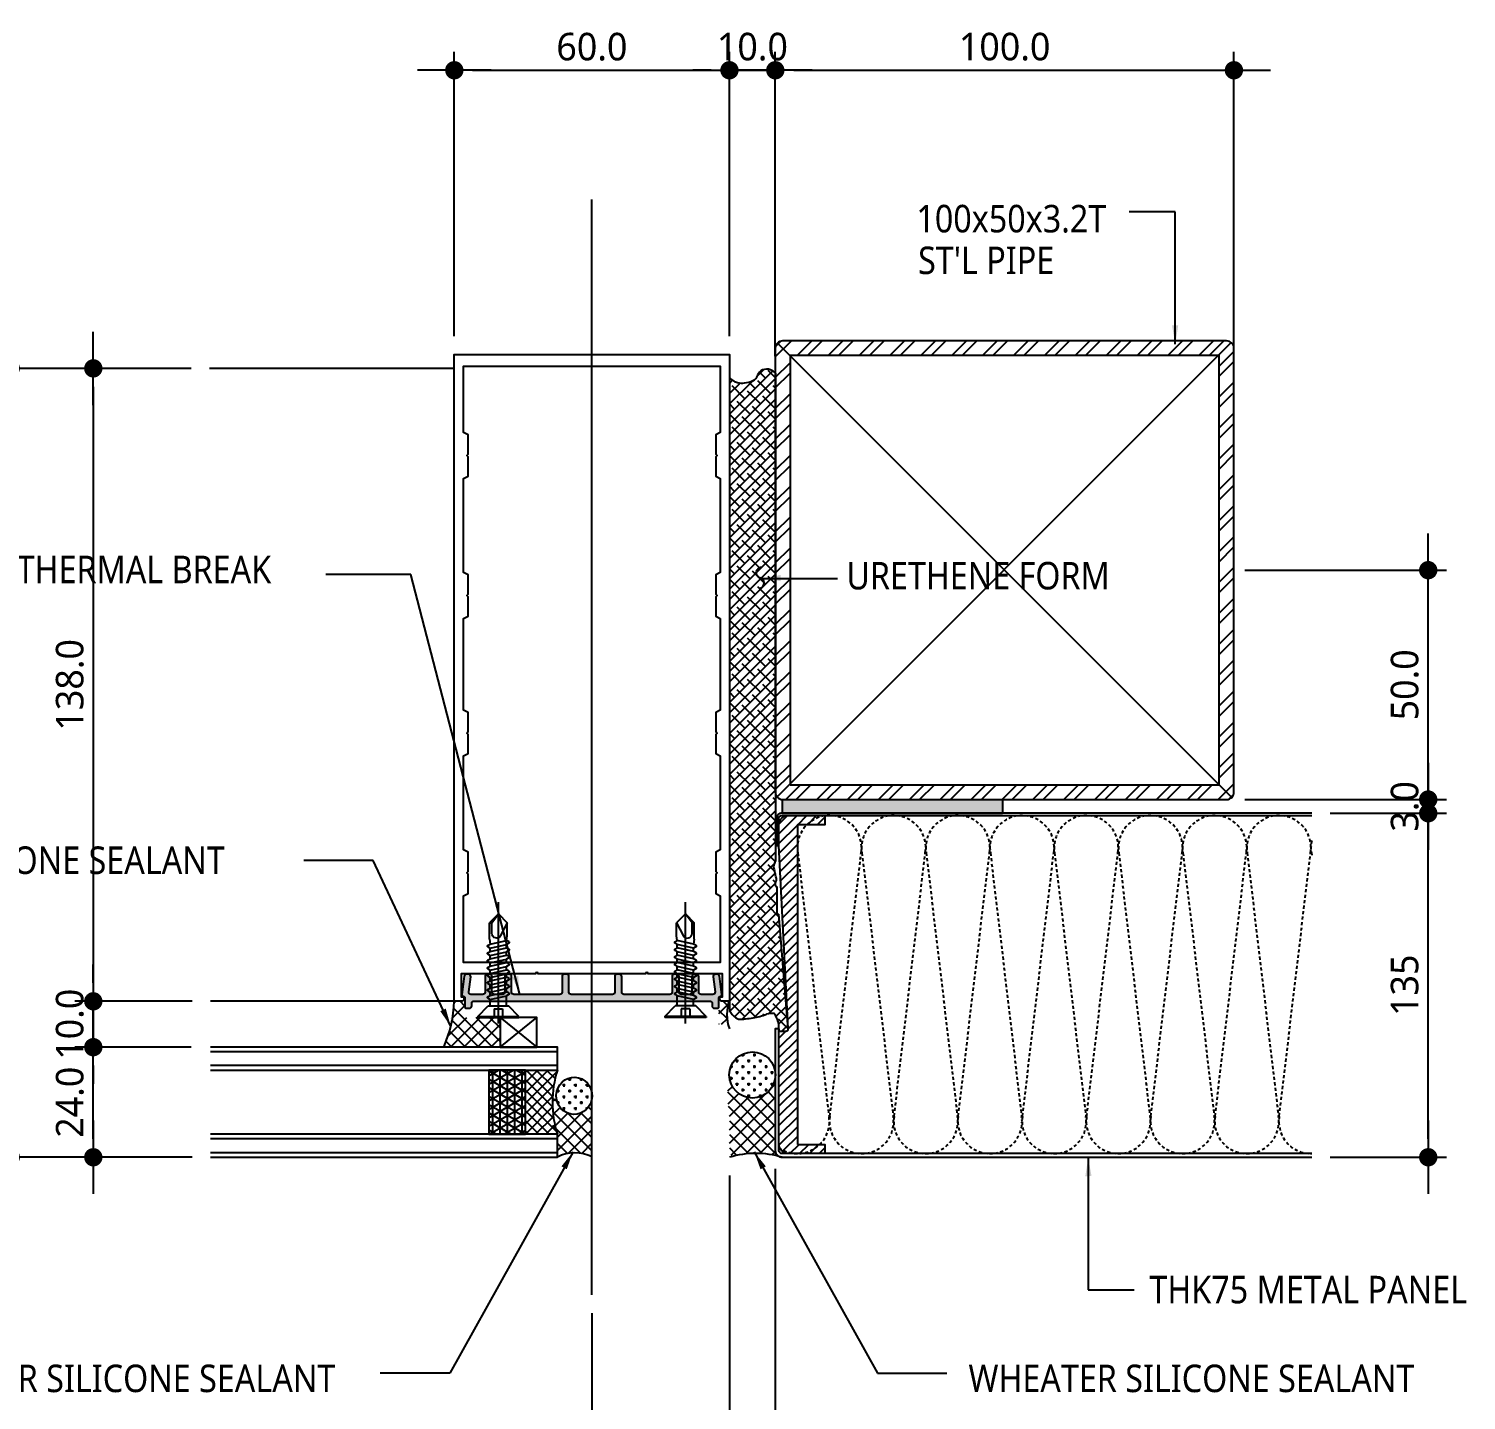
# Model space of a CAD drawing. Extents: x 93 to 3288, y 42 to 1146.
# Drawn here: x 1962.5 to 2275.9, y 243.8 to 542.8 of the extents above; entities that cross this region are included whole.
import ezdxf

# ---------------------------------------------------------------- set-up
doc = ezdxf.new("R2010")
doc.units = 0
doc.header["$LTSCALE"] = 200
doc.header["$MEASUREMENT"] = 0
doc.header["$PDMODE"] = 3
doc.header["$PDSIZE"] = -1
for name, pattern in [('CEN-GAUN', [32.2, 30, -1, 0.2, -1]), ('CENTER2', [1.125, 0.75, -0.125, 0.125, -0.125]), ('DASHED', [0.3, 0.17, -0.13]), ('HID', [2.3, 1.5, -0.8])]:
    doc.linetypes.add(name, pattern=pattern)
doc.layers.get('0').update_dxf_attribs({"linetype": 'CONTINUOUS'})
doc.layers.get('Defpoints').update_dxf_attribs({"color": 137, "linetype": 'CONTINUOUS'})
for name, color, linetype in [('2', 2, 'CONTINUOUS'), ('2_GASKET', 210, 'CONTINUOUS'), ('A-CEN', 1, 'CONTINUOUS'), ('A-HAT', 1, 'CONTINUOUS'), ('A-INTERIOR', 8, 'CONTINUOUS'), ('A-SEC', 2, 'CONTINUOUS'), ('A-WIN', 6, 'CONTINUOUS'), ('Backup', 1, 'CONTINUOUS'), ('CEN', 1, 'CEN-GAUN'), ('DIM', 7, 'CONTINUOUS'), ('ELE', 60, 'CONTINUOUS'), ('GASKET', 5, 'CONTINUOUS'), ('Glass', 4, 'CONTINUOUS'), ('HAT', 8, 'CONTINUOUS'), ('hatch', 252, 'CONTINUOUS'), ('MOLD', 41, 'CONTINUOUS'), ('PA', 6, 'CONTINUOUS'), ('PANEL-6', 6, 'CONTINUOUS'), ('SEALANT', 1, 'CONTINUOUS'), ('steel', 7, 'CONTINUOUS'), ('TXT', 3, 'CONTINUOUS'), ('WALL', 2, 'CONTINUOUS')]:
    doc.layers.add(name, color=color, linetype=linetype)
doc.layers.add('Ebene 1', color=7, linetype='CONTINUOUS', lineweight=0)
doc.styles.add('맑은고딕', font='malgun.ttf')
doc.styles.add('중앙알텍', font='malgun.ttf', dxfattribs={"width": 0.9})
doc.styles.add('창원경상대병원', font='malgun.ttf')
doc.dimstyles.new('DIM1', dxfattribs={"dimtxt": 3, "dimasz": 3, "dimexe": 2, "dimexo": 5, "dimgap": 1, "dimtad": 1, "dimdsep": 46, "dimlunit": 6, "dimtxsty": '창원경상대병원', "dimblk": 'ARCHTICK', "dimcen": -2, "dimclrd": 1, "dimclre": 1, "dimclrt": 3, "dimazin": 0, "dimtfac": 1, "dimtix": 1, "dimtofl": 0, "dimtmove": 2, "dimatfit": 3, "dimfxl": 1, "dimtolj": 1, "dimarcsym": 0})
doc.dimstyles.new('GAUN-4', dxfattribs={"dimscale": 4, "dimtxt": 1.5, "dimasz": 1, "dimexe": 1, "dimexo": 1, "dimgap": 0.5, "dimtad": 1, "dimdec": 1, "dimzin": 1, "dimdsep": 46, "dimlunit": 6, "dimtxsty": '맑은고딕', "dimblk": 'CJDOT', "dimcen": 0.09, "dimdle": 1, "dimclrd": 256, "dimclre": 256, "dimclrt": 3, "dimadec": 0, "dimazin": 0, "dimtfac": 1, "dimtdec": 1, "dimtix": 1, "dimtmove": 2, "dimatfit": 3, "dimfxl": 1, "dimtolj": 1, "dimtzin": 1, "dimarcsym": 0})

# ---------------------------------------------------------------- blocks, each defined once
blk = doc.blocks.new('CJDOT')
blk.add_line((-2, 0), (2, 0))
at = {"const_width": 0.5}
blk.add_lwpolyline([(-0.25, 0, 1), (0.25, 0, 1)], format="xyb", close=True, dxfattribs=at)
blk = doc.blocks.new('*D143')
at = {"layer": 'Defpoints', "color": 0, "transparency": 16777216}
for p in [(2125.28, 298.28), (2115.28, 225.41), (2115.28, 224.13)]:
    blk.add_point(p, dxfattribs=at)
at = {"layer": 'DIM', "lineweight": -2, "transparency": 16777216}
for p, q in [((2125.28, 294.28), (2125.28, 220.13)), ((2111.28, 224.13), (2107.28, 224.13)), ((2125.28, 224.13), (2115.28, 224.13)), ((2129.28, 224.13), (2133.28, 224.13)), ((2115.28, 221.41), (2115.28, 220.13))]:
    blk.add_line(p, q, dxfattribs=at)
at = {"layer": 'DIM', "lineweight": -2, "transparency": 16777216, "xscale": 4, "yscale": 4, "zscale": 4}
blk.add_blockref('CJDOT', (2115.28, 224.13), dxfattribs=at)
at = {"layer": 'DIM', "lineweight": -2, "transparency": 16777216, "xscale": 4, "yscale": 4, "zscale": 4, "rotation": 180}
blk.add_blockref('CJDOT', (2125.28, 224.13), dxfattribs=at)
at = {"layer": 'DIM', "color": 3, "transparency": 16777216, "insert": (2120.28, 229.25), "char_height": 6, "attachment_point": 5, "style": '맑은고딕'}
blk.add_mtext('\\A1;10.0', dxfattribs=at)
blk = doc.blocks.new('*D144')
at = {"layer": 'Defpoints', "color": 0, "transparency": 16777216}
for p in [(2115.28, 296.78), (2085.28, 266.78), (2085.28, 224.13)]:
    blk.add_point(p, dxfattribs=at)
at = {"layer": 'DIM', "lineweight": -2, "transparency": 16777216}
for p, q in [((2115.28, 292.78), (2115.28, 220.13)), ((2085.28, 262.78), (2085.28, 220.13)), ((2111.28, 224.13), (2089.28, 224.13))]:
    blk.add_line(p, q, dxfattribs=at)
at = {"layer": 'DIM', "lineweight": -2, "transparency": 16777216, "xscale": 4, "yscale": 4, "zscale": 4, "rotation": 180}
blk.add_blockref('CJDOT', (2085.28, 224.13), dxfattribs=at)
at = {"layer": 'DIM', "lineweight": -2, "transparency": 16777216, "xscale": 4, "yscale": 4, "zscale": 4}
blk.add_blockref('CJDOT', (2115.28, 224.13), dxfattribs=at)
at = {"layer": 'DIM', "color": 3, "transparency": 16777216, "insert": (2100.28, 229.23), "char_height": 6, "attachment_point": 5, "style": '맑은고딕'}
blk.add_mtext('\\A1;30.0', dxfattribs=at)
blk = doc.blocks.new('*D145')
at = {"layer": 'Defpoints', "color": 0, "transparency": 16777216}
for p in [(2115.28, 533.78), (2055.28, 471.78), (2115.28, 471.78)]:
    blk.add_point(p, dxfattribs=at)
at = {"layer": 'DIM', "lineweight": -2, "transparency": 16777216}
for p, q in [((2055.28, 475.78), (2055.28, 537.78)), ((2115.28, 475.78), (2115.28, 537.78)), ((2059.28, 533.78), (2111.28, 533.78))]:
    blk.add_line(p, q, dxfattribs=at)
at = {"layer": 'DIM', "lineweight": -2, "transparency": 16777216, "xscale": 4, "yscale": 4, "zscale": 4, "rotation": 180}
blk.add_blockref('CJDOT', (2055.28, 533.78), dxfattribs=at)
at = {"layer": 'DIM', "lineweight": -2, "transparency": 16777216, "xscale": 4, "yscale": 4, "zscale": 4}
blk.add_blockref('CJDOT', (2115.28, 533.78), dxfattribs=at)
at = {"layer": 'DIM', "color": 3, "transparency": 16777216, "insert": (2085.28, 538.88), "char_height": 6, "attachment_point": 5, "style": '맑은고딕'}
blk.add_mtext('\\A1;60.0', dxfattribs=at)
blk = doc.blocks.new('*D146')
at = {"layer": 'Defpoints', "color": 0, "transparency": 16777216}
for p in [(2125.28, 533.78), (2115.28, 471.78), (2125.28, 467.48)]:
    blk.add_point(p, dxfattribs=at)
at = {"layer": 'DIM', "lineweight": -2, "transparency": 16777216}
for p, q in [((2115.28, 475.78), (2115.28, 537.78)), ((2125.28, 471.48), (2125.28, 537.78)), ((2111.28, 533.78), (2107.28, 533.78)), ((2115.28, 533.78), (2125.28, 533.78)), ((2129.28, 533.78), (2133.28, 533.78))]:
    blk.add_line(p, q, dxfattribs=at)
at = {"layer": 'DIM', "lineweight": -2, "transparency": 16777216, "xscale": 4, "yscale": 4, "zscale": 4}
blk.add_blockref('CJDOT', (2115.28, 533.78), dxfattribs=at)
at = {"layer": 'DIM', "lineweight": -2, "transparency": 16777216, "xscale": 4, "yscale": 4, "zscale": 4, "rotation": 180}
blk.add_blockref('CJDOT', (2125.28, 533.78), dxfattribs=at)
at = {"layer": 'DIM', "color": 3, "transparency": 16777216, "insert": (2120.28, 538.89), "char_height": 6, "attachment_point": 5, "style": '맑은고딕'}
blk.add_mtext('\\A1;10.0', dxfattribs=at)
blk = doc.blocks.new('*D147')
at = {"layer": 'Defpoints', "color": 0, "transparency": 16777216}
for p in [(2225.28, 533.78), (2125.28, 467.48), (2225.28, 468.18)]:
    blk.add_point(p, dxfattribs=at)
at = {"layer": 'DIM', "lineweight": -2, "transparency": 16777216}
for p, q in [((2125.28, 471.48), (2125.28, 537.78)), ((2225.28, 472.18), (2225.28, 537.78)), ((2129.28, 533.78), (2221.28, 533.78))]:
    blk.add_line(p, q, dxfattribs=at)
at = {"layer": 'DIM', "lineweight": -2, "transparency": 16777216, "xscale": 4, "yscale": 4, "zscale": 4, "rotation": 180}
blk.add_blockref('CJDOT', (2125.28, 533.78), dxfattribs=at)
at = {"layer": 'DIM', "lineweight": -2, "transparency": 16777216, "xscale": 4, "yscale": 4, "zscale": 4}
blk.add_blockref('CJDOT', (2225.28, 533.78), dxfattribs=at)
at = {"layer": 'DIM', "color": 3, "transparency": 16777216, "insert": (2175.28, 538.89), "char_height": 6, "attachment_point": 5, "style": '맑은고딕'}
blk.add_mtext('\\A1;100.0', dxfattribs=at)
blk = doc.blocks.new('*D148')
at = {"layer": 'Defpoints', "color": 0, "transparency": 16777216}
for p in [(2001.89, 468.78), (1958.56, 296.78), (2002.08, 296.78)]:
    blk.add_point(p, dxfattribs=at)
at = {"layer": 'DIM', "lineweight": -2, "transparency": 16777216}
for p, q in [((1997.89, 468.78), (1954.56, 468.78)), ((1958.56, 464.78), (1958.56, 300.78)), ((1998.08, 296.78), (1954.56, 296.78))]:
    blk.add_line(p, q, dxfattribs=at)
at = {"layer": 'DIM', "lineweight": -2, "transparency": 16777216, "xscale": 4, "yscale": 4, "zscale": 4}
for p, rotation in [((1958.56, 468.78), 90), ((1958.56, 296.78), 270)]:
    blk.add_blockref('CJDOT', p, dxfattribs=dict(at, rotation=rotation))
at = {"layer": 'DIM', "color": 3, "transparency": 16777216, "insert": (1953.45, 382.78), "char_height": 6, "attachment_point": 5, "rotation": 90, "style": '맑은고딕'}
blk.add_mtext('\\A1;172.0', dxfattribs=at)
blk = doc.blocks.new('*D149')
at = {"layer": 'Defpoints', "color": 0, "transparency": 16777216}
for p in [(1976.56, 320.78), (2001.87, 320.78), (2002.08, 296.78)]:
    blk.add_point(p, dxfattribs=at)
at = {"layer": 'DIM', "lineweight": -2, "transparency": 16777216}
for p, q in [((1997.87, 320.78), (1972.56, 320.78)), ((1976.56, 300.78), (1976.56, 316.78)), ((1998.08, 296.78), (1972.56, 296.78))]:
    blk.add_line(p, q, dxfattribs=at)
at = {"layer": 'DIM', "lineweight": -2, "transparency": 16777216, "xscale": 4, "yscale": 4, "zscale": 4}
for p, rotation in [((1976.56, 320.78), 90), ((1976.56, 296.78), 270)]:
    blk.add_blockref('CJDOT', p, dxfattribs=dict(at, rotation=rotation))
at = {"layer": 'DIM', "color": 3, "transparency": 16777216, "insert": (1971.46, 308.78), "char_height": 6, "attachment_point": 5, "rotation": 90, "style": '맑은고딕'}
blk.add_mtext('\\A1;24.0', dxfattribs=at)
blk = doc.blocks.new('*D150')
at = {"layer": 'Defpoints', "color": 0, "transparency": 16777216}
for p in [(1976.56, 330.78), (2002.08, 330.78), (2001.87, 320.78)]:
    blk.add_point(p, dxfattribs=at)
at = {"layer": 'DIM', "lineweight": -2, "transparency": 16777216}
for p, q in [((1976.56, 334.78), (1976.56, 338.78)), ((1998.08, 330.78), (1972.56, 330.78)), ((1976.56, 320.78), (1976.56, 330.78)), ((1997.87, 320.78), (1972.56, 320.78)), ((1976.56, 316.78), (1976.56, 312.78))]:
    blk.add_line(p, q, dxfattribs=at)
at = {"layer": 'DIM', "lineweight": -2, "transparency": 16777216, "xscale": 4, "yscale": 4, "zscale": 4}
for p, rotation in [((1976.56, 330.78), 270), ((1976.56, 320.78), 90)]:
    blk.add_blockref('CJDOT', p, dxfattribs=dict(at, rotation=rotation))
at = {"layer": 'DIM', "color": 3, "transparency": 16777216, "insert": (1971.45, 325.78), "char_height": 6, "attachment_point": 5, "rotation": 90, "style": '맑은고딕'}
blk.add_mtext('\\A1;10.0', dxfattribs=at)
blk = doc.blocks.new('*D151')
at = {"layer": 'Defpoints', "color": 0, "transparency": 16777216}
for p in [(2242.25, 371.78), (2267.65, 371.78), (2242.25, 296.78)]:
    blk.add_point(p, dxfattribs=at)
at = {"layer": 'DIM', "lineweight": -2, "transparency": 16777216}
for p, q in [((2246.25, 371.78), (2271.65, 371.78)), ((2267.65, 300.78), (2267.65, 367.78)), ((2246.25, 296.78), (2271.65, 296.78))]:
    blk.add_line(p, q, dxfattribs=at)
at = {"layer": 'DIM', "lineweight": -2, "transparency": 16777216, "xscale": 4, "yscale": 4, "zscale": 4}
for p, rotation in [((2267.65, 371.78), 90), ((2267.65, 296.78), 270)]:
    blk.add_blockref('CJDOT', p, dxfattribs=dict(at, rotation=rotation))
at = {"layer": 'DIM', "color": 3, "transparency": 16777216, "insert": (2262.53, 334.28), "char_height": 6, "attachment_point": 5, "rotation": 90, "style": '맑은고딕'}
blk.add_mtext('\\A1;135', dxfattribs=at)
blk = doc.blocks.new('*D152')
at = {"layer": 'Defpoints', "color": 0, "transparency": 16777216}
for p in [(2223.68, 374.78), (2267.65, 374.78), (2242.25, 371.78)]:
    blk.add_point(p, dxfattribs=at)
at = {"layer": 'DIM', "lineweight": -2, "transparency": 16777216}
for p, q in [((2267.65, 378.78), (2267.65, 382.78)), ((2227.68, 374.78), (2271.65, 374.78)), ((2267.65, 371.78), (2267.65, 374.78)), ((2246.25, 371.78), (2271.65, 371.78)), ((2267.65, 367.78), (2267.65, 363.78))]:
    blk.add_line(p, q, dxfattribs=at)
at = {"layer": 'DIM', "lineweight": -2, "transparency": 16777216, "xscale": 4, "yscale": 4, "zscale": 4}
for p, rotation in [((2267.65, 374.78), 270), ((2267.65, 371.78), 90)]:
    blk.add_blockref('CJDOT', p, dxfattribs=dict(at, rotation=rotation))
at = {"layer": 'DIM', "color": 3, "transparency": 16777216, "insert": (2262.55, 373.28), "char_height": 6, "attachment_point": 5, "rotation": 90, "style": '맑은고딕'}
blk.add_mtext('\\A1;3.0', dxfattribs=at)
blk = doc.blocks.new('*D153')
at = {"layer": 'Defpoints', "color": 0, "transparency": 16777216}
for p in [(2223.68, 424.78), (2267.65, 424.78), (2223.68, 374.78)]:
    blk.add_point(p, dxfattribs=at)
at = {"layer": 'DIM', "lineweight": -2, "transparency": 16777216}
for p, q in [((2227.68, 424.78), (2271.65, 424.78)), ((2267.65, 378.78), (2267.65, 420.78)), ((2227.68, 374.78), (2271.65, 374.78))]:
    blk.add_line(p, q, dxfattribs=at)
at = {"layer": 'DIM', "lineweight": -2, "transparency": 16777216, "xscale": 4, "yscale": 4, "zscale": 4}
for p, rotation in [((2267.65, 424.78), 90), ((2267.65, 374.78), 270)]:
    blk.add_blockref('CJDOT', p, dxfattribs=dict(at, rotation=rotation))
at = {"layer": 'DIM', "color": 3, "transparency": 16777216, "insert": (2262.55, 399.78), "char_height": 6, "attachment_point": 5, "rotation": 90, "style": '맑은고딕'}
blk.add_mtext('\\A1;50.0', dxfattribs=at)
blk = doc.blocks.new('*D157')
at = {"layer": 'Defpoints', "color": 0, "transparency": 16777216}
for p in [(2001.89, 468.78), (1976.56, 330.78), (2002.08, 330.78)]:
    blk.add_point(p, dxfattribs=at)
at = {"layer": 'DIM', "lineweight": -2, "transparency": 16777216}
for p, q in [((1997.89, 468.78), (1972.56, 468.78)), ((1976.56, 464.78), (1976.56, 334.78)), ((1998.08, 330.78), (1972.56, 330.78))]:
    blk.add_line(p, q, dxfattribs=at)
at = {"layer": 'DIM', "lineweight": -2, "transparency": 16777216, "xscale": 4, "yscale": 4, "zscale": 4}
for p, rotation in [((1976.56, 468.78), 90), ((1976.56, 330.78), 270)]:
    blk.add_blockref('CJDOT', p, dxfattribs=dict(at, rotation=rotation))
at = {"layer": 'DIM', "color": 3, "transparency": 16777216, "insert": (1971.45, 399.78), "char_height": 6, "attachment_point": 5, "rotation": 90, "style": '맑은고딕'}
blk.add_mtext('\\A1;138.0', dxfattribs=at)
blk = doc.blocks.new('_ArchTick')
at = {"color": 0, "linetype": 'ByBlock', "const_width": 0.15}
blk.add_lwpolyline([(-0.5, -0.5), (0.5, 0.5)], dxfattribs=at)
blk = doc.blocks.new('A$C592F12D3')
at = {"color": 8}
for p, q in [((0, 25.11), (9, 25.11)), ((0, 24.89), (0, 25.11)), ((9, 24.89), (9, 25.11))]:
    blk.add_line(p, q, dxfattribs=at)
at = {"color": 8, "linetype": 'DASHED'}
for p, q in [((3.56, 23.24), (3.56, 25.11)), ((5.44, 23.24), (5.44, 25.11)), ((3.56, 23.24), (5.44, 23.24))]:
    blk.add_line(p, q, dxfattribs=at)
at = {"color": 8, "linetype": 'Continuous'}
for p, q in [((0, 24.89), (9, 24.89)), ((0, 24.89), (2.25, 22.56)), ((2.25, 22.56), (6.75, 22.56)), ((2.71, 22.56), (2.71, 21.19)), ((6.29, 22.56), (6.29, 20.39)), ((9, 24.89), (6.75, 22.56)), ((2.16, 20.88), (2.71, 21.19)), ((2.16, 20.65), (2.71, 20.34)), ((2.16, 19.28), (2.71, 19.59)), ((2.16, 19.05), (2.71, 18.74)), ((2.71, 21.19), (6.29, 20.39)), ((2.71, 20.34), (6.29, 19.54)), ((2.71, 20.34), (2.71, 19.59)), ((2.71, 19.59), (6.29, 18.79)), ((6.84, 20.08), (6.29, 20.39)), ((6.84, 19.85), (6.29, 19.54)), ((6.29, 19.54), (6.29, 18.79)), ((2.16, 17.68), (2.71, 17.99)), ((2.16, 17.45), (2.71, 17.14)), ((2.16, 16.08), (2.71, 16.39)), ((2.16, 15.85), (2.71, 15.54)), ((2.71, 18.74), (6.29, 17.94)), ((2.71, 18.74), (2.71, 17.99)), ((2.71, 17.99), (6.29, 17.19)), ((2.71, 17.14), (6.29, 16.34)), ((2.71, 17.14), (2.71, 16.39)), ((2.71, 16.39), (6.29, 15.59)), ((6.84, 18.48), (6.29, 18.79)), ((6.84, 18.25), (6.29, 17.94)), ((6.29, 17.94), (6.29, 17.19)), ((6.84, 16.88), (6.29, 17.19)), ((6.84, 16.65), (6.29, 16.34)), ((6.29, 16.34), (6.29, 15.59)), ((2.16, 14.48), (2.71, 14.79)), ((2.16, 14.25), (2.71, 13.94)), ((2.16, 12.88), (2.71, 13.19)), ((2.16, 12.65), (2.71, 12.34)), ((2.71, 15.54), (6.29, 14.74)), ((2.71, 15.54), (2.71, 14.79)), ((2.71, 14.79), (6.29, 13.99)), ((2.71, 13.94), (6.29, 13.14)), ((2.71, 13.94), (2.71, 13.19)), ((2.71, 13.19), (6.29, 12.39)), ((6.84, 15.28), (6.29, 15.59)), ((6.84, 15.05), (6.29, 14.74)), ((6.29, 14.74), (6.29, 13.99)), ((6.84, 13.68), (6.29, 13.99)), ((6.84, 13.45), (6.29, 13.14)), ((6.29, 13.14), (6.29, 12.39)), ((2.16, 11.28), (2.71, 11.59)), ((2.16, 11.05), (2.71, 10.74)), ((2.16, 9.68), (2.71, 9.99)), ((2.16, 9.45), (2.71, 9.14)), ((2.71, 12.34), (6.29, 11.54)), ((2.71, 12.34), (2.71, 11.59)), ((2.71, 11.59), (6.29, 10.79)), ((2.71, 10.74), (6.29, 9.94)), ((2.71, 10.74), (2.71, 9.99)), ((2.71, 9.99), (6.29, 9.19)), ((6.84, 12.08), (6.29, 12.39)), ((6.84, 11.85), (6.29, 11.54)), ((6.29, 11.54), (6.29, 10.79)), ((6.84, 10.48), (6.29, 10.79)), ((6.84, 10.25), (6.29, 9.94)), ((6.29, 9.94), (6.29, 9.19)), ((2.57, 8.05), (2.71, 9.14)), ((2.57, 8.05), (2.57, 4.49)), ((2.71, 9.14), (6.29, 8.34)), ((3.07, 6.81), (3.07, 4.49)), ((6.44, 4.5), (5, 7.27)), ((6.84, 8.88), (6.29, 9.19)), ((6.84, 8.65), (6.29, 8.34)), ((6.29, 8.34), (6.43, 7.32)), ((6.43, 7.32), (6.43, 4.49)), ((4.5, 2.56), (2.57, 4.49)), ((2.57, 4.49), (3.07, 4.49)), ((3.07, 4.49), (4.5, 2.56)), ((4.5, 2.56), (6.43, 4.49))]:
    blk.add_line(p, q, dxfattribs=at)
for centre, radius, start, end in [((2.23, 20.76), 0.13, 120, 240), ((2.23, 19.16), 0.13, 120, 240), ((6.77, 19.96), 0.13, 300, 60), ((2.23, 17.56), 0.13, 120, 240), ((2.23, 15.96), 0.13, 120, 240), ((6.77, 18.36), 0.13, 300, 60), ((6.77, 16.76), 0.13, 300, 60), ((2.23, 14.36), 0.13, 120, 240), ((2.23, 12.76), 0.13, 120, 240), ((6.77, 15.16), 0.13, 300, 60), ((6.77, 13.56), 0.13, 300, 60), ((2.23, 11.16), 0.13, 120, 240), ((2.23, 9.56), 0.13, 120, 240), ((6.77, 11.96), 0.13, 300, 60), ((6.77, 10.36), 0.13, 300, 60), ((4.09, 6.81), 1.02, 27.365, 180), ((6.77, 8.76), 0.13, 300, 60)]:
    blk.add_arc(centre, radius, start, end, dxfattribs=at)
at = {"layer": 'A-CEN', "color": 8}
blk.add_line((4.5, 26.43), (4.5, 0), dxfattribs=at)
blk = doc.blocks.new('sscrewc20')
at = {"color": 8}
blk.add_blockref('A$C592F12D3', (-4.5, -22.56), dxfattribs=at)
blk = doc.blocks.new('*U91')
at = {"layer": 'Glass', "linetype": 'HID', "ltscale": 10}
h = blk.add_hatch(dxfattribs=at)
h.set_pattern_fill('NET3', color=8, scale=0.5, angle=90)
h.set_pattern_definition([(90, (-84.18, 8.0413), (-1.5875, -5e-13), []), (150, (-84.18, 8.0413), (-0.79375, -1.374815), []), (210, (-84.18, 8.0413), (0.79375, -1.374815), [])])
h.paths.add_polyline_path([(-6, 19), (-14, 19), (-14, 5), (-6, 5)])
at = {"layer": 'SEALANT', "ltscale": 0.01}
h = blk.add_hatch(dxfattribs=at)
h.set_pattern_fill('ANSI37', color=256, scale=0.5, angle=90)
h.set_pattern_definition([(135, (-84.18, 8.0413), (-1.122532, -1.122532), []), (225, (-84.18, 8.0413), (1.122532, -1.122532), [])])
h.paths.add_polyline_path([(1, 19), (-6, 19), (-6, 5), (1, 5, -0.15973)])
at = {"layer": 'Glass', "color": 8, "linetype": 'HID', "ltscale": 10}
for p, q in [((1, 23), (-74.69, 23)), ((1, 20), (-74.69, 20)), ((1, 4), (-74.69, 4)), ((1, 1), (-74.69, 1))]:
    blk.add_line(p, q, dxfattribs=at)
at = {"layer": 'Glass'}
for points in [[(-74.69, 19), (1, 19), (1, 24), (-74.69, 24)], [(-74.69, 0), (1, 0), (1, 5), (-74.69, 5)]]:
    blk.add_lwpolyline(points, dxfattribs=at)
at = {"layer": 'Glass', "color": 8, "linetype": 'HID', "ltscale": 10}
blk.add_lwpolyline([(-14, 19), (-14, 5), (-6, 5), (-6, 19)], close=True, dxfattribs=at)
at = {"layer": 'SEALANT', "ltscale": 0.01}
blk.add_arc((22.35, 12), 22.47, 161.8496, 198.1504, dxfattribs=at)

msp = doc.modelspace()

# ---------------------------------------------------------------- hatches: boundary and pattern name
at = {"layer": 'A-HAT'}
h = msp.add_hatch(dxfattribs=at)
h.set_pattern_fill('ANSI37', color=256, scale=0.65625, angle=-450, style=0)
h.set_pattern_definition([(315, (193938.7323, -355057.8906), (1.47332327, 1.47332327), []), (45, (193938.7323, -355057.8906), (-1.47332327, 1.47332327), [])])
edge = h.paths.add_edge_path()
edge.add_line((2057.58, 327.58), (2057.58, 328.68))
edge.add_line((2057.58, 328.68), (2057.58, 330.78))
edge.add_line((2057.58, 330.78), (2056.88, 330.78))
edge.add_line((2056.88, 330.78), (2055.58, 330.78))
edge.add_arc((2055.58, 331.08), 0.3, 225, 270, ccw=False)
edge.add_arc((2025.15, 332.7), 30.27, 336.8133, 356.5304, ccw=False)
edge.add_line((2052.98, 320.78), (2065.28, 320.78))
edge.add_line((2065.28, 320.78), (2065.28, 327.28))
edge.add_line((2065.28, 327.28), (2065.18, 327.28))
edge.add_arc((2064.88, 327.28), 0.3, 0, 180)
edge.add_line((2064.58, 327.28), (2057.88, 327.28))
edge.add_arc((2057.88, 327.58), 0.3, 180, 270, ccw=False)
h = msp.add_hatch(dxfattribs=at)
h.set_pattern_fill('ANSI37', color=256, scale=0.65625, angle=-450, style=0)
h.set_pattern_definition([(315, (3300.7894, 72.1095), (1.4733233, 1.4733233), []), (45, (3300.7894, 72.1095), (-1.4733233, 1.4733233), [])])
h.paths.add_polyline_path([(2112.98, 331.33), (2113.18, 331.33), (2113.18, 331.28, 0.414214), (2113.68, 330.78), (2114.98, 330.78, 0.223714), (2115.21, 330.89, 0.156361), (2115.08, 325.38, 0.236223), (2114.28, 325.78), (2112.98, 325.78)])
h = msp.add_hatch(dxfattribs=at)
h.set_pattern_fill('ANSI37', color=256, scale=0.65625, angle=-540, style=0)
h.set_pattern_definition([(225, (-350212.8135, -191436.027), (1.47332327, -1.47332327), []), (315, (-350212.8135, -191436.027), (1.47332327, 1.47332327), [])])
h.paths.add_polyline_path([(2125.28, 314.22, -0.904837), (2115.28, 314.22), (2115.28, 313.68, -0.198912), (2115.13, 313.33, 0.077035), (2115.23, 306.78), (2115.28, 306.78), (2115.28, 297.19, -0.080374), (2125.72, 297.22, -0.198912), (2125.28, 298.28)])
h = msp.add_hatch(dxfattribs=at)
h.set_pattern_fill('ANSI37', color=256, scale=0.65625, angle=-450, style=0)
h.set_pattern_definition([(315, (3189.4324, 72.1095), (1.4733233, 1.4733233), []), (45, (3189.4324, 72.1095), (-1.4733233, 1.4733233), [])])
edge = h.paths.add_edge_path()
edge.add_line((2085.28, 310.16), (2085.28, 298.88))
edge.add_line((2085.28, 298.88), (2085.28, 296.86))
edge.add_arc((2081.61, 289.8), 7.97, 62.5578, 118.7348)
edge.add_line((2077.78, 296.78), (2077.78, 297.78))
edge.add_line((2077.78, 297.78), (2077.78, 301.78))
edge.add_line((2077.78, 301.78), (2076.78, 302.78))
edge.add_line((2076.78, 302.78), (2076.78, 310.16))
edge.add_line((2076.78, 310.16), (2077.22, 310.16))
edge.add_arc((2081.25, 310.16), 4.03, 180, 360)
at = {"layer": 'Backup'}
h = msp.add_hatch(dxfattribs=at)
h.set_pattern_fill('CROSS', color=1, scale=0.2, angle=90)
h.set_pattern_definition([(90, (-350212.8135, -191436.0271), (-1.27, 1.27), [0.635, -1.905]), (180, (-350212.496, -191435.7096), (-1.27, -1.27), [0.635, -1.905])])
h.paths.add_polyline_path([(2115.28, 315.22), (2115.28, 314.22, 0.904837), (2125.28, 314.22), (2125.28, 315.22, 0.904837)])
h = msp.add_hatch(dxfattribs=at)
h.set_pattern_fill('CROSS', color=1, scale=0.2, angle=180)
h.set_pattern_definition([(180, (193547.2086, -354759.2085), (-1.27, -1.27), [0.635, -1.905]), (270, (193546.8911, -354758.891), (1.27, -1.27), [0.635, -1.905])])
edge = h.paths.add_edge_path()
edge.add_ellipse((2081.42, 310.18), major_axis=(-0.17, -4.05), ratio=0.963413, start_angle=0, end_angle=360)
at = {"layer": 'ELE'}
h = msp.add_hatch(dxfattribs=at)
h.set_pattern_fill('ANSI38', color=8, scale=0.5, style=0)
h.set_pattern_definition([(45, (1273.377, -872.5432), (-1.122532, 1.122532), []), (135, (1273.377, -872.5432), (-3.367596, 1.122532), [3.96875, -2.38125])])
h.paths.add_polyline_path([(2125.33, 467.75, 0.101964), (2124.2, 468.47, 0.196577), (2122.5, 468.43, 0.210842), (2121.43, 467.27, -0.209196), (2120.35, 466.1, -0.072468), (2118.58, 465.61, -0.087186), (2117.04, 465.68, -0.084166), (2116.19, 466.03, -0.064944), (2115.28, 466.78), (2115.28, 328.78, 0.107641), (2116.66, 327.21, 0.180678), (2117.89, 326.86, 0.011746), (2118.8, 326.95, 0.006608), (2120.41, 327.18, 0.05242), (2123.39, 327.96, -0.116992), (2124.77, 328.14, -0.252104), (2125.33, 327.76, -0.075191), (2126.01, 325.75, -0.027826), (2126.07, 325.28, -0.02712), (2126.08, 324.78), (2126.08, 324.28), (2127.58, 324.28, 0.437793), (2128.08, 324.82), (2126.08, 349.78), (2125.58, 349.78), (2125.58, 355.78, -0.110198), (2125.28, 356.19, -0.137423), (2125.23, 356.59, -0.172542), (2125.44, 357, 0.24403), (2125.55, 357.31, 0.021752), (2125.47, 357.78, 0.010243), (2125.23, 358.76, 0.011305), (2125.09, 359.23, -0.010185), (2124.94, 359.75, -0.126588), (2124.93, 360.42, -0.08132), (2125.33, 361.38)])
at = {"layer": 'HAT'}
h = msp.add_hatch(dxfattribs=at)
h.set_pattern_fill('ANSI32', color=8, scale=0.5)
h.set_pattern_definition([(45, (1543.377, -1172.543), (-3.367596, 3.367596), []), (45, (1545.622, -1172.543), (-3.367596, 3.367596), [])])
h.paths.add_polyline_path([(2225.28, 376.38), (2225.28, 463.1), (2222.08, 463.1), (2222.08, 377.98), (2128.48, 377.98), (2128.48, 463.1), (2125.28, 463.1), (2125.28, 376.38, 0.414214), (2126.88, 374.78), (2223.68, 374.78, 0.414214)])
h.paths.add_polyline_path([(2225.28, 473.18, 0.414214), (2223.68, 474.78), (2126.88, 474.78, 0.414214), (2125.28, 473.18), (2125.28, 463.1), (2128.48, 463.1), (2128.48, 471.58), (2222.08, 471.58), (2222.08, 463.1), (2225.28, 463.1)])
h = msp.add_hatch(color=252, dxfattribs=at)
h.dxf.hatch_style = 1
h.paths.add_polyline_path([(2080.28, 336.18), (2080.28, 332.78, 0.414214), (2080.78, 332.28), (2089.78, 332.28, 0.414214), (2090.28, 332.78), (2090.28, 336.18, -0.414214), (2090.78, 336.68), (2091.27, 336.68, -0.418945), (2091.78, 336.18), (2091.78, 332.78, 0.414214), (2092.28, 332.28), (2102.28, 332.28, 0.414214), (2102.78, 332.78), (2102.78, 336.18, -0.414214), (2103.28, 336.68), (2103.77, 336.68, -0.417006), (2104.28, 336.18), (2104.28, 332.78, 0.414214), (2104.78, 332.28), (2106.58, 332.28, 0.414214), (2107.08, 332.78), (2107.08, 336.18, -0.414214), (2107.58, 336.68), (2108.07, 336.68, -0.418945), (2108.58, 336.18), (2108.58, 332.78, 0.414214), (2109.08, 332.28), (2111.64, 332.28, 0.45272), (2112.14, 332.84), (2111.71, 336.11, -0.45272), (2112.21, 336.68), (2112.59, 336.68, -0.396109), (2113.12, 336.24), (2113.63, 332.22, -0.480095), (2113.3, 331.88, 0.440051), (2112.98, 331.58), (2112.98, 329.58, -0.414214), (2112.68, 329.28), (2111.98, 329.28, -0.414214), (2111.48, 329.78), (2111.48, 330.48, 0.414214), (2111.18, 330.78), (2059.38, 330.78, 0.414214), (2059.08, 330.48), (2059.08, 329.78, -0.414214), (2058.58, 329.28), (2058.08, 329.18, 0.086793), (2057.94, 329.29, -0.479811), (2057.58, 329.58), (2057.58, 331.58, 0.414214), (2057.28, 331.88), (2057.23, 331.88, -0.452482), (2056.93, 332.22), (2057.44, 336.24, -0.377837), (2057.93, 336.68), (2058.35, 336.68, -0.454724), (2058.85, 336.11), (2058.42, 332.84, 0.45272), (2058.91, 332.28), (2061.48, 332.28, 0.414214), (2061.98, 332.78), (2061.98, 336.18, -0.414214), (2062.48, 336.68), (2062.97, 336.68, -0.417006), (2063.48, 336.18), (2063.48, 332.78, 0.414214), (2063.98, 332.28), (2065.78, 332.28, 0.414214), (2066.28, 332.78), (2066.28, 336.18, -0.414214), (2066.78, 336.68), (2067.27, 336.68, -0.418945), (2067.78, 336.18), (2067.78, 332.78, 0.414214), (2068.28, 332.28), (2078.28, 332.28, 0.414214), (2078.78, 332.78), (2078.78, 336.18, -0.414214), (2079.28, 336.68), (2079.78, 336.68, -0.415869)])
h = msp.add_hatch(color=252, dxfattribs=at)
h.dxf.hatch_style = 1
h.paths.add_polyline_path([(2080.28, 336.18), (2080.28, 332.78, 0.414214), (2080.78, 332.28), (2089.78, 332.28, 0.414214), (2090.28, 332.78), (2090.28, 336.18, -0.414214), (2090.78, 336.68), (2091.27, 336.68, -0.418945), (2091.78, 336.18), (2091.78, 332.78, 0.414214), (2092.28, 332.28), (2102.28, 332.28, 0.414214), (2102.78, 332.78), (2102.78, 336.18, -0.414214), (2103.28, 336.68), (2103.77, 336.68, -0.417006), (2104.28, 336.18), (2104.28, 332.78, 0.414214), (2104.78, 332.28), (2106.58, 332.28, 0.414214), (2107.08, 332.78), (2107.08, 336.18, -0.414214), (2107.58, 336.68), (2108.07, 336.68, -0.418945), (2108.58, 336.18), (2108.58, 332.78, 0.414214), (2109.08, 332.28), (2111.64, 332.28, 0.45272), (2112.14, 332.84), (2111.71, 336.11, -0.45272), (2112.21, 336.68), (2112.59, 336.68, -0.396109), (2113.12, 336.24), (2113.63, 332.22, -0.480095), (2113.3, 331.88, 0.440051), (2112.98, 331.58), (2112.98, 329.58, -0.414214), (2112.68, 329.28), (2111.98, 329.28, -0.414214), (2111.48, 329.78), (2111.48, 330.48, 0.414214), (2111.18, 330.78), (2059.38, 330.78, 0.414214), (2059.08, 330.48), (2059.08, 329.78, -0.414214), (2058.58, 329.28), (2058.08, 329.18, 0.086793), (2057.94, 329.29, -0.479811), (2057.58, 329.58), (2057.58, 331.58, 0.414214), (2057.28, 331.88), (2057.23, 331.88, -0.452482), (2056.93, 332.22), (2057.44, 336.24, -0.377837), (2057.93, 336.68), (2058.35, 336.68, -0.454724), (2058.85, 336.11), (2058.42, 332.84, 0.45272), (2058.91, 332.28), (2061.48, 332.28, 0.414214), (2061.98, 332.78), (2061.98, 336.18, -0.414214), (2062.48, 336.68), (2062.97, 336.68, -0.417006), (2063.48, 336.18), (2063.48, 332.78, 0.414214), (2063.98, 332.28), (2065.78, 332.28, 0.414214), (2066.28, 332.78), (2066.28, 336.18, -0.414214), (2066.78, 336.68), (2067.27, 336.68, -0.418945), (2067.78, 336.18), (2067.78, 332.78, 0.414214), (2068.28, 332.28), (2078.28, 332.28, 0.414214), (2078.78, 332.78), (2078.78, 336.18, -0.414214), (2079.28, 336.68), (2079.78, 336.68, -0.415869)])
at = {"layer": 'hatch', "linetype": 'Continuous'}
msp.add_hatch(color=253, dxfattribs=at).paths.add_polyline_path([(2174.83, 371.75), (2174.83, 374.78), (2126.88, 374.78), (2126.88, 371.75)])
at = {"layer": 'hatch'}
h = msp.add_hatch(dxfattribs=at)
h.set_pattern_fill('ANSI31', color=256, scale=12.000911, style=0)
h.set_pattern_definition([(225, (2980.4212, 6616.5899), (1.06074073, -1.06074073), [])])
edge = h.paths.add_edge_path()
edge.add_line((2130.08, 299.58), (2136.08, 299.58))
edge.add_line((2136.08, 299.58), (2136.08, 297.57))
edge.add_line((2136.08, 297.57), (2128.08, 297.57))
edge.add_arc((2128.08, 299.58), 2, 180, 270, ccw=False)
edge.add_line((2126.08, 299.58), (2126.08, 324.28))
edge.add_line((2126.08, 324.28), (2127.58, 324.28))
edge.add_arc((2127.58, 324.78), 0.5, 270, 364.5739)
edge.add_line((2128.08, 324.82), (2126.08, 364.78))
edge.add_line((2126.08, 364.78), (2126.08, 369.28))
edge.add_arc((2128.08, 369.28), 2, 90, 180, ccw=False)
edge.add_line((2128.08, 371.28), (2136.08, 371.28))
edge.add_line((2136.08, 371.28), (2136.08, 369.28))
edge.add_line((2136.08, 369.28), (2130.08, 369.28))
edge.add_line((2130.08, 369.28), (2130.08, 299.58))

# ---------------------------------------------------------------- linework, layer by layer
at = {"ltscale": 10, "elevation": 0}
msp.add_lwpolyline([(2121.74, 420.81, 0.676798), (2122.39, 423, -1.002726), (2122.39, 425.51)], format="xyb", dxfattribs=at)
at = {"layer": '2', "color": 3}
msp.add_lwpolyline([(2055.28, 330.78), (2055.28, 471.78), (2115.28, 471.78), (2115.28, 330.78), (2113.68, 330.78, -0.414214), (2113.18, 331.28), (2113.18, 331.48, -0.414214), (2113.48, 331.78), (2113.78, 331.78), (2113.78, 336.78), (2097.58, 336.78, 1), (2096.98, 336.78), (2073.58, 336.78, 1), (2072.98, 336.78), (2056.78, 336.78), (2056.78, 331.78), (2057.08, 331.78, -0.414214), (2057.38, 331.48), (2057.38, 331.28, -0.414214), (2056.88, 330.78)], format="xyb", close=True, dxfattribs=at)
msp.add_lwpolyline([(2113.28, 414.28), (2113.28, 394.28), (2112.28, 393.78), (2112.28, 389.58), (2112.58, 389.28), (2112.28, 388.98), (2112.28, 384.78), (2113.28, 384.28), (2113.28, 363.78), (2112.28, 363.28), (2112.28, 359.08), (2112.58, 358.78), (2112.28, 358.48), (2112.28, 354.28), (2113.28, 353.78), (2113.28, 339.28), (2057.28, 339.28), (2057.28, 353.78), (2058.28, 354.28), (2058.28, 358.48), (2057.98, 358.78), (2058.28, 359.08), (2058.28, 363.28), (2057.28, 363.78), (2057.28, 384.28), (2058.28, 384.78), (2058.28, 388.98), (2057.98, 389.28), (2058.28, 389.58), (2058.28, 393.78), (2057.28, 394.28), (2057.28, 414.28), (2058.28, 414.78), (2058.28, 418.98), (2057.98, 419.28), (2058.28, 419.58), (2058.28, 423.78), (2057.28, 424.28), (2057.28, 444.78), (2058.28, 445.28), (2058.28, 449.48), (2057.98, 449.78), (2058.28, 450.08), (2058.28, 454.28), (2057.28, 454.78), (2057.28, 469.28), (2113.28, 469.28), (2113.28, 454.78), (2112.28, 454.28), (2112.28, 450.08), (2112.58, 449.78), (2112.28, 449.48), (2112.28, 445.28), (2113.28, 444.78), (2113.28, 424.28), (2112.28, 423.78), (2112.28, 419.58), (2112.58, 419.28), (2112.28, 418.98), (2112.28, 414.78)], close=True, dxfattribs=at)
at = {"layer": '2_GASKET'}
msp.add_lwpolyline([(2073.28, 320.78), (2073.28, 327.28), (2065.28, 327.28), (2065.28, 320.78)], close=True, dxfattribs=at)
at = {"layer": 'A-CEN', "color": 1, "linetype": 'CENTER2', "ltscale": 10}
for p, q in [((2224.56, 474.31), (2125.5, 375.25)), ((2125.75, 474.31), (2224.81, 375.25))]:
    msp.add_line(p, q, dxfattribs=at)
at = {"layer": 'A-SEC'}
msp.add_circle((2120.28, 314.72), 5.03, dxfattribs=at)
msp.add_arc((2121.03, 277.75), 19.88, 73.187, 106.813, dxfattribs=at)
at = {"layer": 'Backup', "color": 2}
for p, q in [((2065.28, 320.78), (2073.28, 327.28)), ((2065.28, 327.28), (2073.28, 320.78))]:
    msp.add_line(p, q, dxfattribs=at)
msp.add_lwpolyline([(2073.28, 320.78), (2073.28, 327.28), (2065.28, 327.28), (2065.28, 320.78)], close=True, dxfattribs=at)
msp.add_ellipse((2081.42, 310.18), major_axis=(-0.17, -4.05), ratio=0.963413, dxfattribs=at)
at = {"layer": 'CEN', "color": 1, "linetype": 'CENTER2', "ltscale": 20}
msp.add_line((2085.28, 266.78), (2085.28, 505.59), dxfattribs=at)
at = {"layer": 'DIM', "color": 1}
for p, q in [((2212.5, 502.94), (2202.47, 502.94)), ((2212.5, 474.09), (2212.5, 502.94)), ((2122.25, 423), (2138.83, 423)), ((2193.5, 296.71), (2193.5, 267.86)), ((2193.5, 267.86), (2203.54, 267.86))]:
    msp.add_line(p, q, dxfattribs=at)
for points in [[(2211.78, 478.13), (2213.13, 478.15), (2212.5, 474.09)], [(2126.43, 423.73), (2126.44, 422.38), (2122.39, 423)], [(2194.23, 292.67), (2192.88, 292.65), (2193.5, 296.71)]]:
    msp.add_solid(points, dxfattribs=at)
at = {"layer": 'Ebene 1', "color": 8, "linetype": 'Continuous', "lineweight": -3}
for p, q in [((2055.28, 468.78), (2001.89, 468.78)), ((2055.78, 330.78), (2002.08, 330.78))]:
    msp.add_line(p, q, dxfattribs=at)
at = {"layer": 'ELE', "color": 8}
for p, q in [((2125.33, 467.75), (2125.33, 361.38)), ((2115.28, 466.78), (2115.28, 328.78)), ((2125.58, 355.78), (2125.58, 349.78)), ((2125.58, 349.78), (2126.08, 349.78)), ((2128.08, 324.82), (2126.08, 349.78)), ((2126.08, 324.78), (2126.08, 324.28)), ((2126.08, 324.28), (2127.58, 324.28))]:
    msp.add_line(p, q, dxfattribs=at)
for centre, radius, start, end in [((2119.55, 467.92), 1.99, 293.8052, 341.0677), ((2123.28, 466.64), 1.96, 113.4439, 161.0677), ((2123.4, 466.37), 2.25, 68.959, 113.4439), ((2123.01, 465.37), 3.32, 45.671, 68.959), ((2118.62, 469.91), 4.58, 223.1872, 238.0503), ((2117.65, 468.36), 2.74, 238.0503, 257.2945), ((2118.02, 470.01), 4.44, 257.2945, 277.2257), ((2117.77, 471.95), 6.39, 277.2257, 293.8052), ((2128.05, 359.67), 3.21, 147.8361, 166.4324), ((2126.24, 360.11), 1.35, 166.4324, 195.2906), ((2137.84, 363.28), 13.38, 195.2906, 197.6247), ((2114.74, 355.94), 10.86, 15.0338, 17.6247), ((2101.47, 352.38), 24.6, 12.6864, 15.0338), ((2120.15, 356.58), 5.46, 7.702, 12.6864), ((2125.97, 356.48), 0.753, 172.0046, 203.3035), ((2125.91, 356.49), 0.685, 132.8465, 172.0046), ((2126.34, 356.64), 1.16, 203.3035, 228.4575), ((2125.2, 357.26), 0.363, 312.8465, 7.702), ((2119.58, 331.17), 4.92, 209.0093, 233.5842), ((2117.74, 328.67), 1.82, 233.5842, 274.5505), ((2116.34, 346.33), 19.53, 274.5505, 277.2423), ((2111.02, 388.16), 61.7, 277.2423, 278.7568), ((2118.17, 341.72), 14.71, 278.7568, 290.7597), ((2124.46, 325.14), 3.02, 84.0685, 110.7597), ((2124.7, 327.44), 0.706, 27.47, 84.0685), ((2119.03, 324.49), 7.1, 10.2698, 27.47), ((2121.75, 324.98), 4.33, 3.8941, 10.2698), ((2121.52, 324.97), 4.56, 357.6802, 3.8941), ((2127.58, 324.78), 0.5, 270, 4.5739)]:
    msp.add_arc(centre, radius, start, end, dxfattribs=at)
at = {"layer": 'GASKET'}
msp.add_lwpolyline([(2174.83, 371.75), (2126.88, 371.75), (2126.88, 374.78), (2174.83, 374.78)], close=True, dxfattribs=at)
at = {"layer": 'MOLD'}
msp.add_lwpolyline([(2130.08, 299.58), (2136.08, 299.58), (2136.08, 297.57), (2128.08, 297.57, -0.414214), (2126.08, 299.58), (2126.08, 324.28), (2127.58, 324.28, 0.437793), (2128.08, 324.82), (2126.08, 364.78), (2126.08, 369.28, -0.414214), (2128.08, 371.28), (2136.08, 371.28), (2136.08, 369.28), (2130.08, 369.28)], format="xyb", close=True, dxfattribs=at)
at = {"layer": 'PA'}
msp.add_lwpolyline([(2057.58, 329.58, 0.414214), (2057.88, 329.28), (2058.58, 329.28, 0.414214), (2059.08, 329.78), (2059.08, 330.48, -0.414214), (2059.38, 330.78), (2111.18, 330.78, -0.414214), (2111.48, 330.48), (2111.48, 329.78, 0.414214), (2111.98, 329.28), (2112.68, 329.28, 0.414214), (2112.98, 329.58), (2112.98, 331.58), (2112.98, 331.58, -0.414214), (2113.28, 331.88), (2113.33, 331.88, 0.45062), (2113.63, 332.22), (2113.12, 336.24, 0.377837), (2112.62, 336.68), (2112.21, 336.68, 0.45272), (2111.71, 336.11), (2112.14, 332.84, -0.45272), (2111.64, 332.28), (2109.08, 332.28, -0.414214), (2108.58, 332.78), (2108.58, 336.18, 0.414214), (2108.08, 336.68), (2107.58, 336.68, 0.414214), (2107.08, 336.18), (2107.08, 332.78, -0.414214), (2106.58, 332.28), (2104.78, 332.28, -0.414214), (2104.28, 332.78), (2104.28, 336.18, 0.414214), (2103.78, 336.68), (2103.28, 336.68, 0.414214), (2102.78, 336.18), (2102.78, 332.78, -0.414214), (2102.28, 332.28), (2092.28, 332.28, -0.414214), (2091.78, 332.78), (2091.78, 336.18, 0.414214), (2091.28, 336.68), (2090.78, 336.68, 0.414214), (2090.28, 336.18), (2090.28, 332.78, -0.414214), (2089.78, 332.28), (2080.78, 332.28, -0.414214), (2080.28, 332.78), (2080.28, 336.18, 0.414214), (2079.78, 336.68), (2079.28, 336.68, 0.414214), (2078.78, 336.18), (2078.78, 332.78, -0.414214), (2078.28, 332.28), (2068.28, 332.28, -0.414214), (2067.78, 332.78), (2067.78, 336.18, 0.414214), (2067.28, 336.68), (2066.78, 336.68, 0.414214), (2066.28, 336.18), (2066.28, 332.78, -0.414214), (2065.78, 332.28), (2063.98, 332.28, -0.414214), (2063.48, 332.78), (2063.48, 336.18, 0.414214), (2062.98, 336.68), (2062.48, 336.68, 0.414214), (2061.98, 336.18), (2061.98, 332.78, -0.414214), (2061.48, 332.28), (2058.91, 332.28, -0.45272), (2058.42, 332.84), (2058.85, 336.11, 0.45272), (2058.35, 336.68), (2057.93, 336.68, 0.377837), (2057.44, 336.24), (2056.93, 332.22, 0.45062), (2057.23, 331.88), (2057.28, 331.88, -0.414214), (2057.58, 331.58), (2057.58, 329.58)], format="xyb", dxfattribs=at)
msp.add_lwpolyline([(2057.58, 329.58, 0.414214), (2057.88, 329.28), (2058.58, 329.28, 0.414214), (2059.08, 329.78), (2059.08, 330.48, -0.414214), (2059.38, 330.78), (2111.18, 330.78, -0.414214), (2111.48, 330.48), (2111.48, 329.78, 0.414214), (2111.98, 329.28), (2112.68, 329.28, 0.414214), (2112.98, 329.58), (2112.98, 331.58), (2112.98, 331.58, -0.414214), (2113.28, 331.88), (2113.33, 331.88, 0.45062), (2113.63, 332.22), (2113.12, 336.24, 0.377837), (2112.62, 336.68), (2112.21, 336.68, 0.45272), (2111.71, 336.11), (2112.14, 332.84, -0.45272), (2111.64, 332.28), (2109.08, 332.28, -0.414214), (2108.58, 332.78), (2108.58, 336.18, 0.414214), (2108.08, 336.68), (2107.58, 336.68, 0.414214), (2107.08, 336.18), (2107.08, 332.78, -0.414214), (2106.58, 332.28), (2104.78, 332.28, -0.414214), (2104.28, 332.78), (2104.28, 336.18, 0.414214), (2103.78, 336.68), (2103.28, 336.68, 0.414214), (2102.78, 336.18), (2102.78, 332.78, -0.414214), (2102.28, 332.28), (2092.28, 332.28, -0.414214), (2091.78, 332.78), (2091.78, 336.18, 0.414214), (2091.28, 336.68), (2090.78, 336.68, 0.414214), (2090.28, 336.18), (2090.28, 332.78, -0.414214), (2089.78, 332.28), (2080.78, 332.28, -0.414214), (2080.28, 332.78), (2080.28, 336.18, 0.414214), (2079.78, 336.68), (2079.28, 336.68, 0.414214), (2078.78, 336.18), (2078.78, 332.78, -0.414214), (2078.28, 332.28), (2068.28, 332.28, -0.414214), (2067.78, 332.78), (2067.78, 336.18, 0.414214), (2067.28, 336.68), (2066.78, 336.68, 0.414214), (2066.28, 336.18), (2066.28, 332.78, -0.414214), (2065.78, 332.28), (2063.98, 332.28, -0.414214), (2063.48, 332.78), (2063.48, 336.18, 0.414214), (2062.98, 336.68), (2062.48, 336.68, 0.414214), (2061.98, 336.18), (2061.98, 332.78, -0.414214), (2061.48, 332.28), (2058.91, 332.28, -0.45272), (2058.42, 332.84), (2058.85, 336.11, 0.45272), (2058.35, 336.68), (2057.93, 336.68, 0.377837), (2057.44, 336.24), (2056.93, 332.22, 0.45062), (2057.23, 331.88), (2057.28, 331.88, -0.414214), (2057.58, 331.58), (2057.58, 329.58)], format="xyb", dxfattribs=at)
at = {"layer": 'PANEL-6', "color": 8, "linetype": 'DASHED', "ltscale": 0.02}
for points in [[(2150.99, 305.69, -1.17343), (2137.17, 305.69), (2143.99, 363.17, 1.17343), (2130.17, 363.17), (2136.99, 305.69)], [(2164.99, 305.69, -1.17343), (2151.17, 305.69), (2157.99, 363.17, 1.17343), (2144.17, 363.17), (2150.99, 305.69)], [(2178.99, 305.69, -1.17343), (2165.17, 305.69), (2171.99, 363.17, 1.17343), (2158.17, 363.17), (2164.99, 305.69)], [(2192.99, 305.69, -1.17343), (2179.17, 305.69), (2185.99, 363.17, 1.17343), (2172.17, 363.17), (2178.99, 305.69)], [(2206.99, 305.69, -1.17343), (2193.17, 305.69), (2199.99, 363.17, 1.17343), (2186.17, 363.17), (2192.99, 305.69)], [(2220.99, 305.69, -1.17343), (2207.17, 305.69), (2213.99, 363.17, 1.17343), (2200.17, 363.17), (2206.99, 305.69)], [(2234.99, 305.69, -1.17343), (2221.17, 305.69), (2227.99, 363.17, 1.17343), (2214.17, 363.17), (2220.99, 305.69)], [(2242.25, 297.58, -0.469001), (2235.17, 305.69), (2241.99, 363.17, 1.17343), (2228.17, 363.17), (2234.99, 305.69)], [(2242.25, 365.81, 0.095114), (2242.17, 363.17), (2242.25, 362.67)], [(2136.99, 305.69, -0.661744), (2126.08, 298.84, -0.661744)]]:
    msp.add_lwpolyline(points, format="xyb", dxfattribs=at)
at = {"layer": 'SEALANT', "color": 2}
for centre, radius, start, end in [((2027.64, 331.88), 27.66, 336.3458, 357.7266), ((2123.74, 327.93), 9.03, 159.576, 200.424), ((2081.61, 289.76), 8, 62.2368, 118.6513)]:
    msp.add_arc(centre, radius, start, end, dxfattribs=at)
at = {"layer": 'steel'}
msp.add_lwpolyline([(2126.88, 374.78), (2223.68, 374.78, 0.414214), (2225.28, 376.38), (2225.28, 473.18, 0.414214), (2223.68, 474.78), (2126.88, 474.78, 0.414214), (2125.28, 473.18), (2125.28, 376.38, 0.414214)], format="xyb", close=True, dxfattribs=at)
msp.add_lwpolyline([(2128.48, 377.98), (2222.08, 377.98), (2222.08, 471.58), (2128.48, 471.58)], close=True, dxfattribs=at)
at = {"layer": 'WALL'}
for points in [[(2242.25, 371.78), (2126.58, 371.78, 0.414214), (2125.58, 370.78), (2125.58, 364.78), (2126.08, 364.78), (2126.08, 370.78, -0.414214), (2126.58, 371.28), (2242.25, 371.28)], [(2242.25, 297.58), (2126.78, 297.58, -0.414214), (2126.08, 298.28), (2126.08, 324.78), (2125.28, 324.78), (2125.28, 298.28, 0.414214), (2126.78, 296.78), (2242.25, 296.78)]]:
    msp.add_lwpolyline(points, format="xyb", dxfattribs=at)

# ---------------------------------------------------------------- block references
at = {"layer": 'A-INTERIOR', "extrusion": (0, 0, -1), "zscale": -1, "rotation": 180}
msp.add_blockref('sscrewc20', (-2064.88, 329.83), dxfattribs=at)
at = {"layer": 'A-INTERIOR', "extrusion": (0, 0, -1), "xscale": -1, "zscale": -1, "rotation": 180}
msp.add_blockref('sscrewc20', (-2105.68, 329.83), dxfattribs=at)
at = {"layer": 'Glass'}
msp.add_blockref('*U91', (2076.78, 296.78), dxfattribs=at)

# ---------------------------------------------------------------- texts
at = {"layer": 'TXT', "style": '중앙알텍', "width": 0.9}
for s, p in [('100x50x3.2T', (2156.04, 498.43)), ("ST'L PIPE", (2156.42, 489.34)), ('POLYAMIDE THERMAL BREAK', (1918.3, 421.95, 0)), ('URETHENE FORM', (2140.77, 420.58)), ('STRU. GLAZING SILICONE SEALANT', (1889.18, 358.54, 0)), ('THK75 METAL PANEL', (2206.87, 264.93, 0)), ('WHEATER SILICONE SEALANT ', (1932.11, 245.57, 0)), ('WHEATER SILICONE SEALANT ', (2167.4, 245.57, 0))]:
    msp.add_text(s, height=6, dxfattribs=at).set_placement(p)

# ---------------------------------------------------------------- dimensions: what is measured, and where the dimension line sits
at = {"layer": 'DIM'}
for base, p1, p2, picture, middle in [((2115.28, 533.78), (2055.28, 471.78), (2115.28, 471.78), '*D145', (2085.28, 538.88)), ((2125.28, 533.78), (2115.28, 471.78), (2125.28, 467.48), '*D146', (2120.28, 538.89)), ((2225.28, 533.78), (2125.28, 467.48), (2225.28, 468.18), '*D147', (2175.28, 538.89)), ((2115.28, 224.13), (2125.28, 298.28), (2115.28, 225.41), '*D143', (2120.28, 229.25)), ((2085.28, 224.13), (2115.28, 296.78), (2085.28, 266.78), '*D144', (2100.28, 229.23))]:
    dim = msp.add_linear_dim(base=base, p1=p1, p2=p2, dimstyle='GAUN-4', dxfattribs=at)
    dim.commit()
    dim.dimension.update_dxf_attribs({"geometry": picture, "text_midpoint": middle})
for base, p1, p2, picture, middle in [((1958.56, 296.78), (2001.89, 468.78), (2002.08, 296.78), '*D148', (1953.45, 382.78)), ((1976.56, 330.78), (2001.89, 468.78), (2002.08, 330.78), '*D157', (1971.45, 399.78)), ((2267.65, 424.78), (2223.68, 374.78), (2223.68, 424.78), '*D153', (2262.55, 399.78)), ((2267.65, 374.78), (2242.25, 371.78), (2223.68, 374.78), '*D152', (2262.55, 373.28)), ((1976.56, 330.78), (2001.87, 320.78), (2002.08, 330.78), '*D150', (1971.45, 325.78)), ((1976.56, 320.78), (2002.08, 296.78), (2001.87, 320.78), '*D149', (1971.46, 308.78))]:
    dim = msp.add_linear_dim(base=base, p1=p1, p2=p2, angle=90, dimstyle='GAUN-4', dxfattribs=at)
    dim.commit()
    dim.dimension.update_dxf_attribs({"geometry": picture, "text_midpoint": middle})
dim = msp.add_linear_dim(base=(2267.65, 371.78), p1=(2242.25, 296.78), p2=(2242.25, 371.78), angle=90, text='135', dimstyle='GAUN-4', dxfattribs=at)
dim.commit()
dim.dimension.update_dxf_attribs({"geometry": '*D151', "text_midpoint": (2262.53, 334.28)})

# ---------------------------------------------------------------- leaders
at = {"layer": 'A-WIN', "color": 0}
for points in [[(2069.57, 332.28), (2045.8, 423.81), (2027.26, 423.81)], [(2054.52, 325.28), (2037.59, 361.49), (2022.43, 361.49)], [(2081.17, 297.97), (2054.29, 249.72), (2039.14, 249.72)], [(2120.68, 297.97), (2147.56, 249.72), (2162.71, 249.72)]]:
    msp.add_leader(points, dimstyle='DIM1', override={"dimasz": 4}, dxfattribs=at)

doc.saveas('drawing.dxf')
